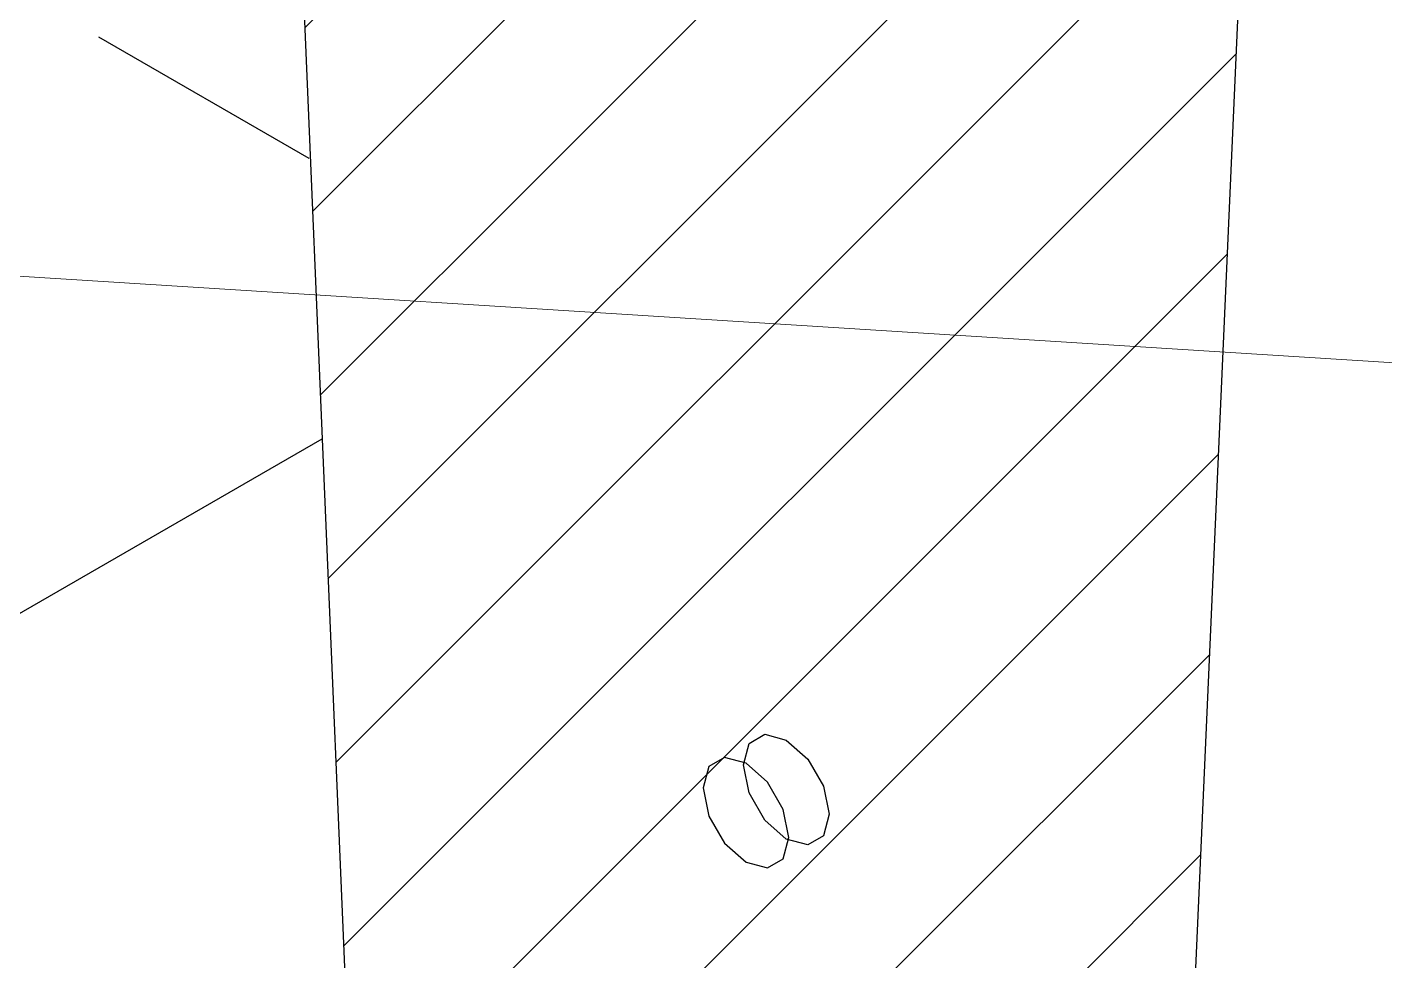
# Model space of a CAD drawing. Header units: millimetres. Extents: x 0 to 297, y 0 to 420.
# Drawn here: x 138.79 to 148.34, y 182.09 to 188.66 of the extents above; entities that cross this region are included whole.
import ezdxf

# ---------------------------------------------------------------- set-up
doc = ezdxf.new("R2010")
doc.units = ezdxf.units.MM
for name, color, linetype in [('2-AXO-ARISTAS', 7, 'Continuous'), ('2-AXO-RAYADOS', 8, 'Continuous'), ('3-TEXTOS', 7, 'Continuous')]:
    doc.layers.add(name, color=color, linetype=linetype)

msp = doc.modelspace()

# ---------------------------------------------------------------- wipeouts: each hides what was drawn before it
msp.add_wipeout([(151.4821, 155.692), (151.4821, 155.6921), (151.4821, 155.6921), (151.4822, 155.6921), (151.4822, 155.6921), (151.4823, 155.6922), (151.4823, 155.6922), (151.4823, 155.6922), (151.4824, 155.6923), (151.4824, 155.6923), (151.4824, 155.6923), (151.4825, 155.6924), (151.4825, 155.6924), (151.4825, 155.6925), (151.4826, 155.6925), (151.4826, 155.6925), (151.4826, 155.6926), (151.4826, 155.6926), (151.4827, 155.6927), (151.4827, 155.6927), (151.4827, 155.6928), (151.4827, 155.6928), (151.4828, 155.6928), (151.4828, 155.6929), (151.4828, 155.6929), (151.4828, 155.693), (151.4828, 155.693), (151.4829, 155.6931), (151.4829, 155.6931), (151.4829, 155.6932), (151.4829, 155.6932), (151.4829, 155.6933), (151.4829, 155.6933), (151.4829, 155.6934), (151.4829, 155.6934), (151.483, 155.6935), (151.483, 155.6935), (151.483, 155.6936), (151.483, 155.6936), (151.483, 155.6937), (151.483, 155.6937), (151.483, 252.0403), (151.483, 252.0405), (151.4829, 252.0407), (151.4829, 252.0409), (151.4828, 252.0411), (151.4827, 252.0413), (151.4826, 252.0414), (151.4825, 252.0416), (151.4824, 252.0417), (151.4822, 252.0419), (151.4821, 252.042), (151.4819, 252.0421), (151.4817, 252.0422), (151.4815, 252.0422), (151.4813, 252.0423), (151.4811, 252.0423), (151.4809, 252.0423), (151.4807, 252.0423), (151.4805, 252.0423), (151.4803, 252.0422), (151.4801, 252.0421), (151.48, 252.042), (138.2806, 244.4214), (138.2806, 244.4214), (138.2806, 244.4214), (138.2805, 244.4213), (138.2805, 244.4213), (138.2804, 244.4213), (138.2804, 244.4212), (138.2804, 244.4212), (138.2803, 244.4212), (138.2803, 244.4211), (138.2802, 244.4211), (138.2802, 244.4211), (138.2802, 244.421), (138.2801, 244.421), (138.2801, 244.421), (138.2801, 244.4209), (138.2801, 244.4209), (138.28, 244.4208), (138.28, 244.4208), (138.28, 244.4208), (138.2799, 244.4207), (138.2799, 244.4207), (138.2799, 244.4206), (138.2799, 244.4206), (138.2798, 244.4205), (138.2798, 244.4205), (138.2798, 244.4204), (138.2798, 244.4204), (138.2798, 244.4204), (138.2798, 244.4203), (138.2797, 244.4203), (138.2797, 244.4202), (138.2797, 244.4202), (138.2797, 244.4201), (138.2797, 244.4201), (138.2797, 244.42), (138.2797, 244.42), (138.2797, 244.4199), (138.2797, 244.4199), (138.2797, 244.4198), (138.2796, 244.4198), (138.2796, 244.4197), (138.2796, 244.4197), (138.2796, 148.0731), (138.2797, 148.0729), (138.2797, 148.0727), (138.2797, 148.0725), (138.2798, 148.0723), (138.2799, 148.0721), (138.28, 148.0719), (138.2801, 148.0718), (138.2802, 148.0716), (138.2804, 148.0715), (138.2806, 148.0714), (138.2807, 148.0713), (138.2809, 148.0712), (138.2811, 148.0711), (138.2813, 148.0711), (138.2815, 148.0711), (138.2817, 148.0711), (138.2819, 148.0711), (138.2821, 148.0711), (138.2823, 148.0712), (138.2825, 148.0713), (138.2826, 148.0713), (151.482, 155.692), (151.482, 155.692)])

# ---------------------------------------------------------------- next in the draw order: linework, layer by layer
at = {"layer": '2-AXO-ARISTAS', "lineweight": 25}
for p, q in [((148.1811, 208.4938), (146.7669, 176.6505)), ((143.5829, 183.453), (143.5425, 183.3022)), ((143.5425, 183.3022), (143.5829, 183.1047)), ((143.5829, 183.1047), (143.6934, 182.9134)), ((143.6934, 182.9134), (143.8442, 182.7796)), ((143.8442, 182.7796), (143.9951, 182.7392)), ((143.9951, 182.7392), (144.1055, 182.803))]:
    msp.add_line(p, q, dxfattribs=at)

# ---------------------------------------------------------------- next in the draw order: wipeouts: each hides what was drawn before it
for points in [[(142.5254, 186.7189), (142.5256, 186.7191), (142.5257, 186.7192), (142.5259, 186.7193), (142.526, 186.7195), (142.5261, 186.7197), (142.5261, 186.7198), (142.5262, 186.72), (142.5262, 186.7202), (142.5263, 186.7204), (142.5263, 186.7206), (142.5263, 199.7845), (142.5263, 199.7846), (142.5263, 199.7846), (142.5263, 199.7847), (142.5263, 199.7847), (142.5263, 199.7847), (142.5263, 199.7848), (142.5263, 199.7848), (142.5262, 199.7849), (142.5262, 199.7849), (142.5262, 199.785), (142.5262, 199.785), (142.5262, 199.7851), (142.5262, 199.7851), (142.5262, 199.7852), (142.5262, 199.7852), (142.5261, 199.7853), (142.5261, 199.7853), (142.5261, 199.7853), (142.5261, 199.7854), (142.526, 199.7855), (142.526, 199.7855), (142.526, 199.7855), (142.526, 199.7856), (142.5259, 199.7856), (142.5259, 199.7857), (142.5259, 199.7857), (142.5259, 199.7857), (142.5258, 199.7858), (142.5258, 199.7858), (142.5258, 199.7858), (142.5257, 199.7859), (142.5257, 199.786), (142.5257, 199.786), (142.5257, 199.786), (142.5256, 199.786), (142.5255, 199.7861), (142.5255, 199.7861), (142.5255, 199.7861), (142.5254, 199.7862), (142.5254, 199.7862), (142.5254, 199.7862), (142.5253, 199.7862), (142.5253, 199.7863), (142.5252, 199.7863), (142.5252, 199.7863), (142.5252, 199.7863), (142.5251, 199.7863), (142.525, 199.7864), (142.525, 199.7864), (142.525, 199.7864), (142.5249, 199.7864), (142.5248, 199.7864), (142.5248, 199.7864), (142.5248, 199.7865), (142.5247, 199.7865), (142.5246, 199.7865), (142.5246, 199.7865), (142.5246, 199.7865), (142.5245, 199.7865), (142.5244, 199.7865), (142.5244, 199.7865), (142.5244, 199.7865), (142.5243, 199.7865), (142.5242, 199.7865), (142.5242, 199.7865), (142.5242, 199.7865), (142.5241, 199.7865), (142.5241, 199.7865), (142.524, 199.7865), (142.524, 199.7865), (142.5239, 199.7865), (142.5239, 199.7865), (142.5238, 199.7865), (142.5238, 199.7865), (142.5237, 199.7864), (142.5237, 199.7864), (142.5237, 199.7864), (142.5236, 199.7864), (142.5236, 199.7864), (142.5235, 199.7864), (142.5235, 199.7863), (142.5235, 199.7863), (142.5234, 199.7863), (142.5233, 199.7863), (142.5233, 199.7863), (142.5233, 199.7863), (124.1385, 189.1718), (124.1383, 189.1717), (124.1382, 189.1716), (124.1381, 189.1714), (124.1379, 189.1713), (124.1378, 189.1711), (124.1377, 189.171), (124.1377, 189.1708), (124.1376, 189.1706), (124.1375, 189.1704), (124.1375, 189.1703), (124.1375, 189.1701), (124.1375, 176.1061), (124.1375, 176.1061), (124.1375, 176.1061), (124.1375, 176.106), (124.1375, 176.1059), (124.1375, 176.1059), (124.1375, 176.1059), (124.1375, 176.1058), (124.1375, 176.1057), (124.1376, 176.1057), (124.1376, 176.1057), (124.1376, 176.1056), (124.1376, 176.1055), (124.1376, 176.1055), (124.1376, 176.1055), (124.1376, 176.1054), (124.1377, 176.1053), (124.1377, 176.1053), (124.1377, 176.1053), (124.1377, 176.1052), (124.1377, 176.1052), (124.1378, 176.1052), (124.1378, 176.1051), (124.1378, 176.1051), (124.1379, 176.105), (124.1379, 176.105), (124.1379, 176.105), (124.1379, 176.1049), (124.138, 176.1048), (124.138, 176.1048), (124.138, 176.1048), (124.1381, 176.1048), (124.1381, 176.1047), (124.1381, 176.1047), (124.1381, 176.1047), (124.1382, 176.1046), (124.1383, 176.1046), (124.1383, 176.1046), (124.1383, 176.1045), (124.1384, 176.1045), (124.1384, 176.1044), (124.1384, 176.1044), (124.1384, 176.1044), (124.1385, 176.1044), (124.1386, 176.1043), (124.1386, 176.1043), (124.1386, 176.1043), (124.1387, 176.1043), (124.1388, 176.1043), (124.1388, 176.1043), (124.1388, 176.1043), (124.1389, 176.1042), (124.139, 176.1042), (124.139, 176.1042), (124.139, 176.1042), (124.1391, 176.1042), (124.1391, 176.1042), (124.1392, 176.1042), (124.1392, 176.1042), (124.1393, 176.1041), (124.1393, 176.1041), (124.1394, 176.1041), (124.1394, 176.1041), (124.1395, 176.1041), (124.1395, 176.1041), (124.1396, 176.1041), (124.1396, 176.1041), (124.1397, 176.1041), (124.1397, 176.1041), (124.1398, 176.1041), (124.1398, 176.1041), (124.1399, 176.1042), (124.1399, 176.1042), (124.1399, 176.1042), (124.14, 176.1042), (124.14, 176.1042), (124.1401, 176.1042), (124.1401, 176.1042), (124.1402, 176.1042), (124.1402, 176.1043), (124.1403, 176.1043), (124.1403, 176.1043), (124.1403, 176.1043), (124.1404, 176.1043), (124.1405, 176.1044), (124.1405, 176.1044), (124.1405, 176.1044), (142.5253, 186.7188)], [(144.1281, 183.638), (144.1282, 183.638), (144.1282, 183.638), (144.1283, 183.6381), (144.1283, 183.6381), (144.1283, 183.6381), (144.1284, 183.6382), (144.1284, 183.6382), (144.1284, 183.6382), (144.1285, 183.6383), (144.1285, 183.6383), (144.1285, 183.6383), (144.1286, 183.6383), (144.1286, 183.6384), (144.1287, 183.6385), (144.1287, 183.6385), (144.1287, 183.6385), (144.1287, 183.6386), (144.1288, 183.6386), (144.1288, 183.6386), (144.1288, 183.6387), (144.1288, 183.6387), (144.1289, 183.6388), (144.1289, 183.6388), (144.1289, 183.6388), (144.1289, 183.6389), (144.1289, 183.639), (144.1289, 183.639), (144.129, 183.639), (144.129, 183.6391), (144.129, 183.6392), (144.129, 183.6392), (144.129, 183.6392), (144.129, 183.6393), (144.129, 183.6394), (144.129, 183.6394), (144.129, 183.6394), (144.1291, 183.6395), (144.1291, 183.6396), (144.1291, 183.6396), (144.1291, 183.6396), (144.1291, 183.6397), (144.1291, 183.6398), (144.1291, 183.6398), (144.1291, 183.6398), (144.129, 183.6399), (144.129, 183.64), (144.129, 183.64), (144.129, 183.64), (144.129, 183.6402), (144.129, 183.6402), (144.129, 183.6402), (144.129, 183.6402), (144.1289, 183.6403), (144.1289, 183.6403), (144.1289, 183.6403), (144.1289, 183.6404), (144.1289, 183.6405), (144.1289, 183.6405), (144.1289, 183.6405), (144.1288, 183.6406), (144.1288, 183.6407), (144.1288, 183.6407), (144.1288, 183.6407), (144.1287, 183.6408), (144.1287, 183.6408), (144.1287, 183.6409), (144.1287, 183.6409), (144.1286, 183.6409), (144.1285, 183.641), (144.1285, 183.641), (144.1285, 183.641), (144.1285, 183.6411), (144.1284, 183.6411), (144.1284, 183.6411), (144.1284, 183.6412), (144.1283, 183.6412), (144.1283, 183.6413), (144.1282, 183.6413), (144.1282, 183.6413), (144.1282, 183.6413), (144.1281, 183.6414), (144.1281, 183.6414), (144.1281, 183.6414), (144.128, 183.6414), (144.1279, 183.6415), (144.1279, 183.6415), (144.1279, 183.6415), (144.1278, 183.6415), (144.1278, 183.6415), (144.1277, 183.6415), (144.1277, 183.6416), (144.1276, 183.6416), (144.1276, 183.6416), (143.9767, 183.682), (143.9765, 183.6821), (143.9763, 183.6821), (143.9761, 183.6821), (143.976, 183.6821), (143.9758, 183.682), (143.9756, 183.682), (143.9754, 183.6819), (143.9752, 183.6818), (143.6924, 183.5185), (143.6923, 183.5185), (143.6923, 183.5185), (143.6922, 183.5184), (143.6922, 183.5184), (143.6922, 183.5184), (143.6921, 183.5184), (143.6921, 183.5183), (143.692, 183.5183), (143.692, 183.5183), (143.692, 183.5182), (143.6919, 183.5182), (143.6919, 183.5181), (143.6919, 183.5181), (143.6919, 183.5181), (143.6918, 183.518), (143.6918, 183.518), (143.6918, 183.518), (143.6917, 183.5179), (143.6917, 183.5179), (143.6917, 183.5178), (143.6917, 183.5178), (143.6916, 183.5178), (143.6916, 183.5177), (143.6916, 183.5176), (143.6916, 183.5176), (143.6915, 183.5176), (143.6915, 183.5175), (143.6915, 183.5175), (143.6915, 183.5174), (143.6915, 183.5174), (143.6915, 183.5173), (143.6914, 183.5173), (143.6914, 183.5173), (143.6914, 183.5172), (143.6914, 183.5171), (143.6914, 183.5171), (143.6914, 183.5171), (143.6914, 183.5171), (143.6914, 183.517), (143.6914, 183.5169), (143.6914, 183.5169), (143.6914, 183.5169), (143.6914, 183.5167), (143.6914, 183.5167), (143.6914, 183.5167), (143.6914, 183.5167), (143.6914, 183.5165), (143.6914, 183.5165), (143.6914, 183.5165), (143.6914, 183.5165), (143.6914, 183.5163), (143.6914, 183.5163), (143.6914, 183.5163), (143.6914, 183.5162), (143.6915, 183.5161), (143.6915, 183.5161), (143.6915, 183.5161), (143.6915, 183.516), (143.6916, 183.5159), (143.6916, 183.5159), (143.6916, 183.5159), (143.6916, 183.5158), (143.6917, 183.5158), (143.6917, 183.5157), (143.6917, 183.5157), (143.6917, 183.5157), (143.6918, 183.5156), (143.6918, 183.5156), (143.6918, 183.5156), (143.6918, 183.5155), (143.6919, 183.5154), (143.6919, 183.5154), (143.6919, 183.5154), (143.692, 183.5154), (143.692, 183.5153), (143.692, 183.5153), (143.692, 183.5153), (143.6921, 183.5152), (143.6922, 183.5152), (143.6922, 183.5152), (143.6922, 183.5152), (143.6923, 183.5151), (143.6923, 183.5151), (143.6923, 183.5151), (143.6924, 183.515), (143.6924, 183.515), (143.6925, 183.515), (143.6925, 183.515), (143.6925, 183.515), (143.6926, 183.5149), (143.6927, 183.5149), (143.6927, 183.5149), (143.6927, 183.5149), (143.6928, 183.5149), (143.6929, 183.5148), (143.8437, 183.4744), (143.8439, 183.4744), (143.8441, 183.4744), (143.8443, 183.4744), (143.8445, 183.4744), (143.8447, 183.4744), (143.8449, 183.4745), (143.845, 183.4745), (143.8452, 183.4746), (144.1281, 183.6379), (144.1281, 183.6379)]]:
    msp.add_wipeout(points)

# ---------------------------------------------------------------- next in the draw order: linework, layer by layer
for p, q in [((141.1101, 179.9164), (139.6959, 213.3928)), ((139.2892, 188.5884), (140.7681, 187.7345)), ((124.1395, 176.1061), (140.8613, 185.7605)), ((143.6934, 183.5168), (143.5829, 183.453))]:
    msp.add_line(p, q, dxfattribs=at)
at = {"layer": '3-TEXTOS', "lineweight": 13}
msp.add_lwpolyline([(121.7825, 187.9725), (161.4, 185.4752), (165.05, 185.4752)], dxfattribs=at)

# ---------------------------------------------------------------- next in the draw order: wipeouts: each hides what was drawn before it
msp.add_wipeout([(144.279, 183.5042), (144.279, 183.5042), (144.2791, 183.5043), (144.2791, 183.5043), (144.2791, 183.5043), (144.2792, 183.5044), (144.2792, 183.5044), (144.2793, 183.5044), (144.2793, 183.5044), (144.2793, 183.5045), (144.2794, 183.5045), (144.2794, 183.5046), (144.2794, 183.5046), (144.2795, 183.5046), (144.2795, 183.5047), (144.2795, 183.5047), (144.2795, 183.5047), (144.2796, 183.5048), (144.2796, 183.5049), (144.2796, 183.5049), (144.2796, 183.5049), (144.2797, 183.505), (144.2797, 183.505), (144.2797, 183.505), (144.2797, 183.5051), (144.2798, 183.5051), (144.2798, 183.5052), (144.2798, 183.5052), (144.2798, 183.5053), (144.2798, 183.5053), (144.2798, 183.5054), (144.2798, 183.5054), (144.2799, 183.5054), (144.2799, 183.5055), (144.2799, 183.5056), (144.2799, 183.5056), (144.2799, 183.5056), (144.2799, 183.5057), (144.2799, 183.5058), (144.2799, 183.5058), (144.2799, 183.5058), (144.2799, 183.5059), (144.2799, 183.506), (144.2799, 183.506), (144.2799, 183.506), (144.2799, 183.5061), (144.2799, 183.5062), (144.2799, 183.5062), (144.2799, 183.5062), (144.2799, 183.5063), (144.2798, 183.5064), (144.2798, 183.5064), (144.2798, 183.5064), (144.2798, 183.5065), (144.2798, 183.5066), (144.2798, 183.5066), (144.2798, 183.5066), (144.2797, 183.5067), (144.2797, 183.5068), (144.2797, 183.5068), (144.2797, 183.5068), (144.2797, 183.5069), (144.2796, 183.5069), (144.2796, 183.5069), (144.2796, 183.5069), (144.2796, 183.507), (144.2795, 183.5071), (144.2795, 183.5071), (144.2795, 183.5071), (144.2794, 183.5072), (144.2794, 183.5072), (144.2794, 183.5073), (144.2794, 183.5073), (144.2793, 183.5073), (144.2792, 183.5074), (144.2792, 183.5074), (144.2792, 183.5074), (144.1284, 183.6412), (144.1282, 183.6413), (144.1281, 183.6414), (144.1279, 183.6415), (144.1277, 183.6415), (144.1275, 183.6416), (144.1274, 183.6416), (144.1272, 183.6417), (144.127, 183.6417), (144.1268, 183.6416), (144.1266, 183.6416), (144.1264, 183.6416), (144.1262, 183.6415), (144.1261, 183.6414), (143.8432, 183.4781), (143.8432, 183.4781), (143.8432, 183.4781), (143.8431, 183.478), (143.8431, 183.478), (143.843, 183.478), (143.843, 183.4779), (143.8429, 183.4779), (143.8429, 183.4779), (143.8429, 183.4778), (143.8428, 183.4778), (143.8428, 183.4778), (143.8428, 183.4777), (143.8427, 183.4777), (143.8427, 183.4777), (143.8427, 183.4776), (143.8426, 183.4776), (143.8426, 183.4775), (143.8426, 183.4775), (143.8426, 183.4775), (143.8425, 183.4774), (143.8425, 183.4774), (143.8425, 183.4774), (143.8425, 183.4773), (143.8424, 183.4772), (143.8424, 183.4772), (143.8424, 183.4772), (143.8424, 183.4771), (143.8423, 183.477), (143.8423, 183.477), (143.8423, 183.477), (143.8423, 183.4769), (143.8423, 183.4769), (143.8423, 183.4768), (143.8423, 183.4768), (143.8423, 183.4767), (143.8422, 183.4767), (143.8422, 183.4766), (143.8422, 183.4766), (143.8422, 183.4765), (143.8422, 183.4765), (143.8422, 183.4764), (143.8422, 183.4764), (143.8422, 183.4763), (143.8422, 183.4763), (143.8422, 183.4763), (143.8422, 183.4762), (143.8422, 183.4761), (143.8422, 183.4761), (143.8422, 183.4761), (143.8422, 183.476), (143.8423, 183.476), (143.8423, 183.4759), (143.8423, 183.4759), (143.8423, 183.4758), (143.8423, 183.4758), (143.8423, 183.4757), (143.8423, 183.4757), (143.8423, 183.4757), (143.8424, 183.4756), (143.8424, 183.4755), (143.8424, 183.4755), (143.8424, 183.4755), (143.8425, 183.4754), (143.8425, 183.4753), (143.8425, 183.4753), (143.8425, 183.4753), (143.8426, 183.4752), (143.8426, 183.4752), (143.8426, 183.4752), (143.8426, 183.4752), (143.8427, 183.4751), (143.8427, 183.475), (143.8427, 183.475), (143.8428, 183.475), (143.8428, 183.4749), (143.8429, 183.4749), (143.8429, 183.4749), (143.8429, 183.4749), (143.9937, 183.3411), (143.9939, 183.341), (143.994, 183.3409), (143.9942, 183.3408), (143.9944, 183.3407), (143.9946, 183.3407), (143.9948, 183.3406), (143.995, 183.3406), (143.9952, 183.3406), (143.9953, 183.3406), (143.9955, 183.3407), (143.9957, 183.3407), (143.9959, 183.3408), (143.9961, 183.3409), (144.2789, 183.5042), (144.2789, 183.5042)])

# ---------------------------------------------------------------- next in the draw order: linework, layer by layer
at = {"layer": '2-AXO-ARISTAS', "lineweight": 25}
for p, q in [((143.8658, 183.6163), (143.9762, 183.6801)), ((143.9762, 183.6801), (144.1271, 183.6397)), ((143.8254, 183.4655), (143.8658, 183.6163)), ((143.8442, 183.4764), (143.6934, 183.5168)), ((143.8658, 183.268), (143.8254, 183.4655))]:
    msp.add_line(p, q, dxfattribs=at)

# ---------------------------------------------------------------- next in the draw order: wipeouts: each hides what was drawn before it
msp.add_wipeout([(144.4299, 183.1154), (144.4299, 183.1155), (144.4299, 183.1155), (144.43, 183.1155), (144.43, 183.1156), (144.43, 183.1156), (144.4301, 183.1156), (144.4301, 183.1156), (144.4302, 183.1157), (144.4302, 183.1157), (144.4302, 183.1157), (144.4303, 183.1158), (144.4303, 183.1158), (144.4303, 183.1159), (144.4303, 183.1159), (144.4304, 183.1159), (144.4304, 183.116), (144.4304, 183.116), (144.4305, 183.116), (144.4305, 183.1161), (144.4305, 183.1162), (144.4305, 183.1162), (144.4305, 183.1162), (144.4306, 183.1163), (144.4306, 183.1163), (144.4306, 183.1164), (144.4306, 183.1164), (144.4307, 183.1165), (144.4307, 183.1165), (144.4307, 183.1165), (144.4307, 183.1166), (144.4307, 183.1166), (144.4307, 183.1167), (144.4307, 183.1167), (144.4307, 183.1168), (144.4307, 183.1168), (144.4308, 183.1169), (144.4308, 183.1169), (144.4308, 183.1169), (144.4308, 183.117), (144.4308, 183.1171), (144.4308, 183.1171), (144.4308, 183.1171), (144.4308, 183.1172), (144.4307, 183.1173), (144.4307, 183.1173), (144.4307, 183.1173), (144.4307, 183.1174), (144.4307, 183.1175), (144.3903, 183.315), (144.3903, 183.3152), (144.3902, 183.3154), (144.3901, 183.3156), (144.39, 183.3158), (144.3899, 183.3159), (144.3897, 183.3161), (144.3896, 183.3162), (144.3894, 183.3163), (144.3893, 183.3164), (144.3891, 183.3165), (144.3889, 183.3166), (144.3887, 183.3166), (144.3885, 183.3166), (144.3883, 183.3166), (144.3881, 183.3166), (144.3879, 183.3166), (144.3877, 183.3165), (144.3875, 183.3164), (144.3873, 183.3164), (144.1045, 183.1531), (144.1044, 183.153), (144.1044, 183.153), (144.1044, 183.153), (144.1043, 183.153), (144.1043, 183.1529), (144.1042, 183.1529), (144.1042, 183.1529), (144.1042, 183.1528), (144.1041, 183.1528), (144.1041, 183.1527), (144.1041, 183.1527), (144.104, 183.1527), (144.104, 183.1526), (144.104, 183.1526), (144.1039, 183.1526), (144.1039, 183.1526), (144.1039, 183.1525), (144.1038, 183.1524), (144.1038, 183.1524), (144.1038, 183.1524), (144.1038, 183.1523), (144.1037, 183.1523), (144.1037, 183.1522), (144.1037, 183.1522), (144.1037, 183.1522), (144.1036, 183.1521), (144.1036, 183.1521), (144.1036, 183.1521), (144.1036, 183.152), (144.1036, 183.1519), (144.1036, 183.1519), (144.1036, 183.1519), (144.1036, 183.1518), (144.1035, 183.1517), (144.1035, 183.1517), (144.1035, 183.1517), (144.1035, 183.1516), (144.1035, 183.1515), (144.1035, 183.1515), (144.1035, 183.1515), (144.1035, 183.1514), (144.1035, 183.1513), (144.1035, 183.1513), (144.1035, 183.1513), (144.1035, 183.1512), (144.1035, 183.1511), (144.1035, 183.1511), (144.1035, 183.1511), (144.1035, 183.151), (144.1035, 183.1509), (144.144, 182.9534), (144.144, 182.9532), (144.1441, 182.953), (144.1442, 182.9528), (144.1443, 182.9527), (144.1444, 182.9525), (144.1445, 182.9524), (144.1447, 182.9522), (144.1448, 182.9521), (144.145, 182.952), (144.1452, 182.9519), (144.1454, 182.9519), (144.1456, 182.9518), (144.1458, 182.9518), (144.146, 182.9518), (144.1462, 182.9518), (144.1464, 182.9519), (144.1466, 182.9519), (144.1467, 182.952), (144.1469, 182.9521), (144.4298, 183.1154), (144.4298, 183.1154)])

# ---------------------------------------------------------------- next in the draw order: linework, layer by layer
for p, q in [((144.1271, 182.9429), (143.9762, 183.0767)), ((144.1055, 182.803), (144.1459, 182.9538)), ((144.2779, 182.9025), (144.1271, 182.9429)), ((144.3883, 182.9663), (144.2779, 182.9025))]:
    msp.add_line(p, q, dxfattribs=at)

# ---------------------------------------------------------------- next in the draw order: wipeouts: each hides what was drawn before it
msp.add_wipeout([(144.3895, 183.313), (144.3895, 183.313), (144.3895, 183.313), (144.3896, 183.3131), (144.3897, 183.3131), (144.3897, 183.3131), (144.3897, 183.3131), (144.3897, 183.3132), (144.3898, 183.3133), (144.3898, 183.3133), (144.3898, 183.3133), (144.3899, 183.3133), (144.3899, 183.3134), (144.3899, 183.3134), (144.3899, 183.3134), (144.39, 183.3135), (144.39, 183.3136), (144.39, 183.3136), (144.39, 183.3136), (144.3901, 183.3137), (144.3901, 183.3137), (144.3901, 183.3137), (144.3901, 183.3137), (144.3902, 183.3138), (144.3902, 183.3139), (144.3902, 183.3139), (144.3902, 183.3139), (144.3903, 183.3141), (144.3903, 183.3141), (144.3903, 183.3141), (144.3903, 183.3141), (144.3903, 183.3143), (144.3903, 183.3143), (144.3903, 183.3143), (144.3903, 183.3143), (144.3903, 183.3145), (144.3903, 183.3145), (144.3903, 183.3145), (144.3903, 183.3146), (144.3903, 183.3147), (144.3903, 183.3147), (144.3903, 183.3147), (144.3903, 183.3148), (144.3903, 183.3149), (144.3903, 183.3149), (144.3903, 183.3149), (144.3903, 183.315), (144.3903, 183.3151), (144.3903, 183.3151), (144.3903, 183.3151), (144.3903, 183.3152), (144.3902, 183.3153), (144.3902, 183.3153), (144.3902, 183.3153), (144.3902, 183.3153), (144.3902, 183.3154), (144.3902, 183.3154), (144.3902, 183.3155), (144.3901, 183.3155), (144.3901, 183.3156), (144.3901, 183.3156), (144.3901, 183.3156), (144.2796, 183.5069), (144.2795, 183.5071), (144.2794, 183.5072), (144.2793, 183.5074), (144.2791, 183.5075), (144.279, 183.5076), (144.2788, 183.5077), (144.2786, 183.5078), (144.2784, 183.5078), (144.2782, 183.5079), (144.278, 183.5079), (144.2778, 183.5079), (144.2776, 183.5079), (144.2775, 183.5078), (144.2773, 183.5078), (144.2771, 183.5077), (144.2769, 183.5076), (143.9941, 183.3443), (143.994, 183.3443), (143.9939, 183.3442), (143.9939, 183.3442), (143.9939, 183.3442), (143.9938, 183.3442), (143.9938, 183.3441), (143.9937, 183.3441), (143.9937, 183.3441), (143.9937, 183.344), (143.9936, 183.344), (143.9936, 183.344), (143.9936, 183.344), (143.9935, 183.3439), (143.9935, 183.3438), (143.9935, 183.3438), (143.9935, 183.3438), (143.9934, 183.3437), (143.9934, 183.3437), (143.9934, 183.3437), (143.9934, 183.3437), (143.9933, 183.3436), (143.9933, 183.3435), (143.9933, 183.3435), (143.9933, 183.3435), (143.9932, 183.3434), (143.9932, 183.3433), (143.9932, 183.3433), (143.9932, 183.3433), (143.9932, 183.3432), (143.9931, 183.3431), (143.9931, 183.3431), (143.9931, 183.3431), (143.9931, 183.3429), (143.9931, 183.3429), (143.9931, 183.3429), (143.9931, 183.3429), (143.9931, 183.3427), (143.9931, 183.3427), (143.9931, 183.3427), (143.9931, 183.3427), (143.9931, 183.3425), (143.9931, 183.3425), (143.9931, 183.3425), (143.9931, 183.3425), (143.9931, 183.3423), (143.9931, 183.3423), (143.9931, 183.3423), (143.9931, 183.3423), (143.9931, 183.3421), (143.9931, 183.3421), (143.9931, 183.3421), (143.9931, 183.3421), (143.9932, 183.342), (143.9932, 183.342), (143.9932, 183.342), (143.9932, 183.3419), (143.9932, 183.3418), (143.9932, 183.3418), (143.9932, 183.3418), (143.9933, 183.3417), (143.9933, 183.3416), (143.9933, 183.3416), (143.9933, 183.3416), (144.1038, 183.1503), (144.1039, 183.1502), (144.104, 183.15), (144.1041, 183.1499), (144.1043, 183.1497), (144.1044, 183.1496), (144.1046, 183.1495), (144.1048, 183.1495), (144.105, 183.1494), (144.1052, 183.1494), (144.1054, 183.1493), (144.1056, 183.1493), (144.1058, 183.1493), (144.106, 183.1494), (144.1061, 183.1494), (144.1063, 183.1495), (144.1065, 183.1496), (144.3893, 183.3129), (144.3894, 183.3129)])

# ---------------------------------------------------------------- next in the draw order: hatches: boundary and pattern name
at = {"layer": '2-AXO-RAYADOS'}
h = msp.add_hatch(dxfattribs=at)
h.set_pattern_fill('ANSI31', color=8, scale=0.3)
h.set_pattern_definition([(45, (-122, 0), (-0.6735192, 0.6735192), [])])
h.paths.add_polyline_path([(148.1831, 208.4937), (148.1831, 208.4938), (148.1831, 208.4939), (148.1831, 208.4939), (148.1831, 208.4939), (148.1831, 208.494), (148.1831, 208.4941), (148.1831, 208.4941), (148.1831, 208.4941), (148.1831, 208.4942), (148.1831, 208.4943), (148.1831, 208.4943), (148.1831, 208.4943), (148.1831, 208.4944), (148.183, 208.4945), (148.183, 208.4945), (148.183, 208.4945), (148.183, 208.4946), (148.1829, 208.4947), (148.1829, 208.4947), (148.1829, 208.4947), (148.1829, 208.4948), (148.1828, 208.4949), (148.1828, 208.4949), (148.1828, 208.4949), (148.1828, 208.4949), (148.1827, 208.495), (148.1827, 208.495), (148.1827, 208.495), (148.1827, 208.4951), (148.1826, 208.4952), (148.1826, 208.4952), (148.1826, 208.4952), (148.1825, 208.4952), (148.1825, 208.4953), (148.1825, 208.4953), (148.1825, 208.4953), (148.1824, 208.4954), (148.1823, 208.4954), (148.1823, 208.4954), (148.1823, 208.4954), (148.1822, 208.4955), (148.1822, 208.4955), (148.1821, 208.4955), (148.1821, 208.4956), (139.6969, 213.3945), (139.6967, 213.3946), (139.6965, 213.3947), (139.6963, 213.3947), (139.6961, 213.3948), (139.6959, 213.3948), (139.6957, 213.3948), (139.6955, 213.3948), (139.6954, 213.3947), (139.6952, 213.3947), (139.695, 213.3946), (139.6948, 213.3945), (139.6947, 213.3944), (139.6945, 213.3943), (139.6944, 213.3941), (139.6943, 213.394), (139.6941, 213.3938), (139.6941, 213.3937), (139.694, 213.3935), (139.6939, 213.3933), (139.6939, 213.3931), (139.6939, 213.3929), (139.6939, 213.3927), (141.1081, 179.9164), (141.1081, 179.9163), (141.1081, 179.9163), (141.1081, 179.9162), (141.1081, 179.9162), (141.1081, 179.9161), (141.1081, 179.9161), (141.1081, 179.9161), (141.1081, 179.916), (141.1081, 179.916), (141.1081, 179.9159), (141.1082, 179.9159), (141.1082, 179.9158), (141.1082, 179.9158), (141.1082, 179.9157), (141.1082, 179.9157), (141.1083, 179.9156), (141.1083, 179.9156), (141.1083, 179.9156), (141.1083, 179.9155), (141.1084, 179.9154), (141.1084, 179.9154), (141.1084, 179.9154), (141.1084, 179.9153), (141.1085, 179.9153), (141.1085, 179.9152), (141.1085, 179.9152), (141.1085, 179.9152), (141.1086, 179.9151), (141.1086, 179.9151), (141.1086, 179.9151), (141.1087, 179.915), (141.1087, 179.915), (141.1087, 179.915), (141.1087, 179.9149), (141.1088, 179.9149), (141.1089, 179.9148), (141.1089, 179.9148), (141.1089, 179.9148), (141.109, 179.9148), (141.109, 179.9147), (141.1091, 179.9147), (141.1091, 179.9147), (146.7659, 176.6487), (146.7661, 176.6486), (146.7663, 176.6486), (146.7665, 176.6485), (146.7667, 176.6485), (146.7669, 176.6485), (146.767, 176.6485), (146.7672, 176.6485), (146.7674, 176.6485), (146.7676, 176.6486), (146.7678, 176.6487), (146.768, 176.6487), (146.7681, 176.6489), (146.7683, 176.649), (146.7684, 176.6491), (146.7685, 176.6493), (146.7686, 176.6494), (146.7687, 176.6496), (146.7688, 176.6498), (146.7689, 176.65), (146.7689, 176.6502), (146.7689, 176.6504), (148.1831, 208.4937), (148.1831, 208.4937)])

# ---------------------------------------------------------------- next in the draw order: linework, layer by layer
at = {"layer": '2-AXO-ARISTAS', "lineweight": 25}
for p, q in [((144.1271, 183.6397), (144.2779, 183.5059)), ((144.2779, 183.5059), (144.3883, 183.3146)), ((143.9951, 183.3426), (143.8442, 183.4764)), ((144.1055, 183.1513), (143.9951, 183.3426)), ((144.3883, 183.3146), (144.4288, 183.1171)), ((143.9762, 183.0767), (143.8658, 183.268)), ((144.1459, 182.9538), (144.1055, 183.1513)), ((144.4288, 183.1171), (144.3883, 182.9663))]:
    msp.add_line(p, q, dxfattribs=at)

doc.saveas('drawing.dxf')
